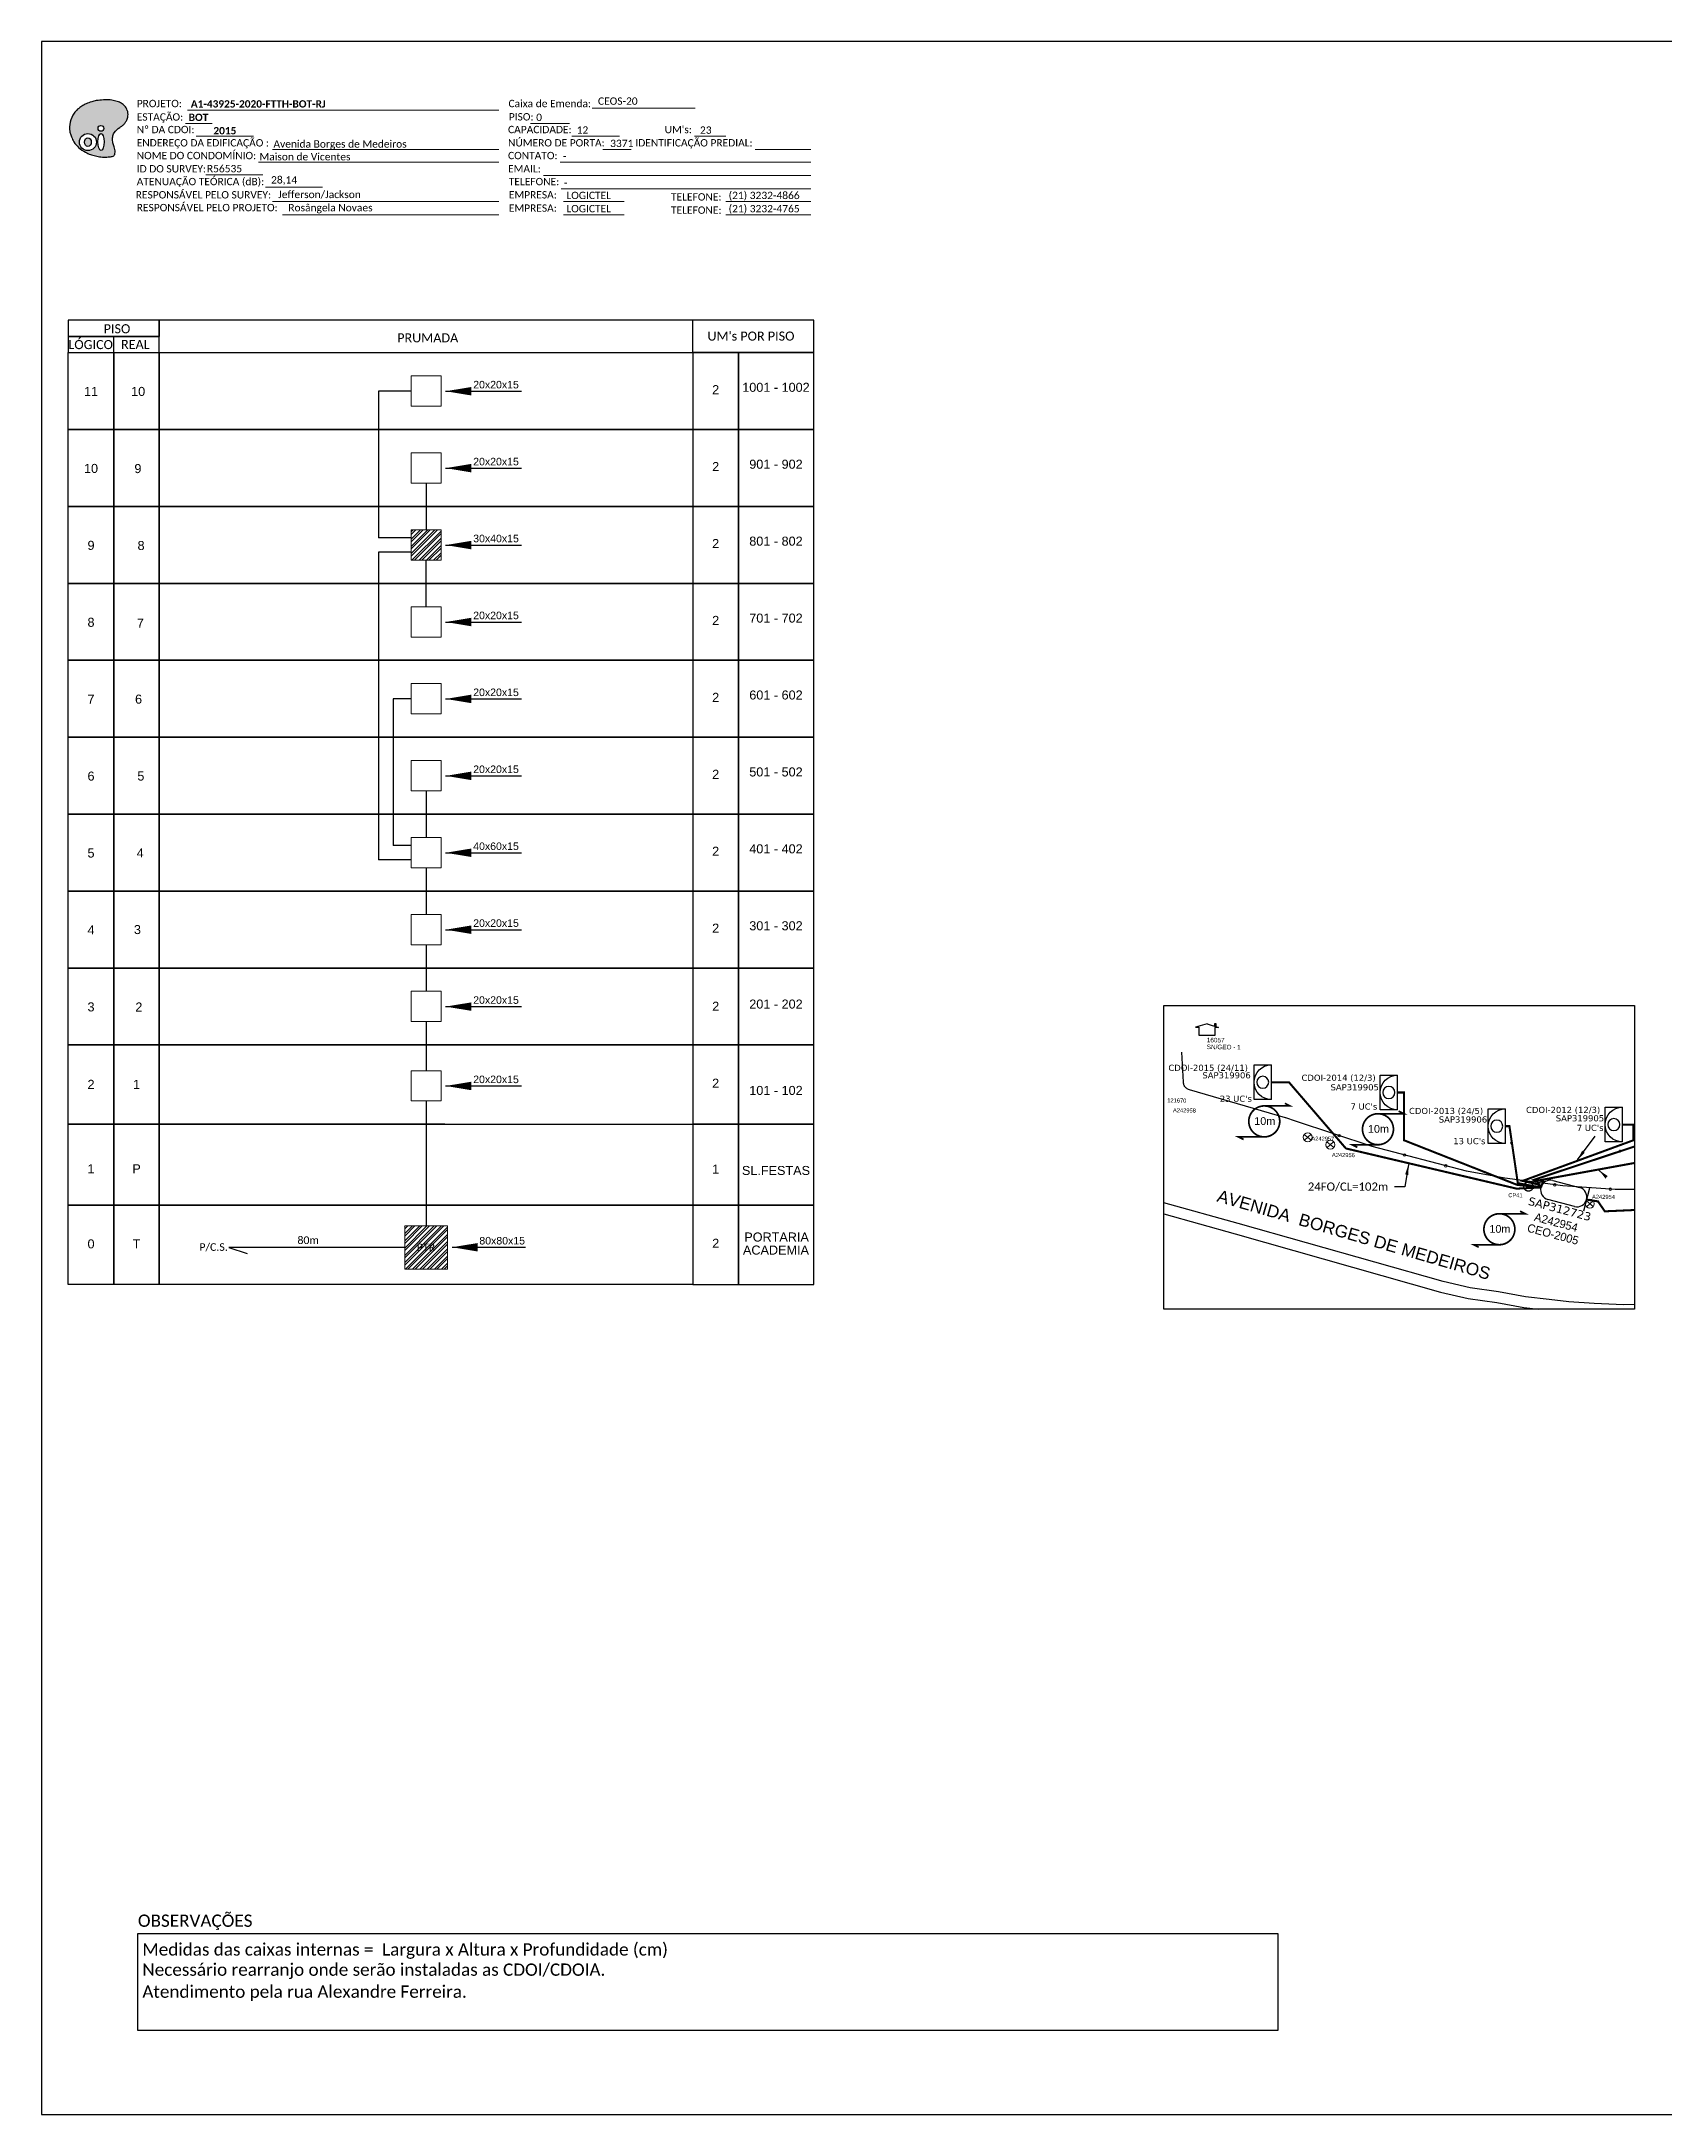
# Model space of a CAD drawing. Header units: inches. Extents: x 5276 to 5985, y -10833 to -10327.
# Drawn here: x 5276 to 5672, y -10833 to -10327 of the extents above; entities that cross this region are included whole.
import ezdxf
from ezdxf.enums import TextEntityAlignment as Align

# ---------------------------------------------------------------- set-up
doc = ezdxf.new("R2010")
doc.units = ezdxf.units.IN
doc.header["$MEASUREMENT"] = 0
doc.linetypes.add('PHANTOM2', pattern=[1.25, 0.625, -0.125, 0.125, -0.125, 0.125, -0.125])
doc.layers.add('10.4-Postes', color=1, linetype='Continuous', lineweight=0)
doc.layers.add('MUB_DIVISA', color=7, linetype='Continuous', lineweight=0)
for name, color, linetype in [('20.5-CABO AÉREO', 1, 'Continuous'), ('CAP a instalar', 1, 'Continuous'), ('CDO_INTERIOR', 1, 'Continuous'), ('CEO', 1, 'Continuous'), ('JFO', 6, 'Continuous'), ('label_cabos', 7, 'Continuous'), ('LEGENDAS_INFRAESTRUTURAS', 7, 'Continuous'), ('MUB_OBRA_ARTE', 253, 'Continuous'), ('MUB_QUADRAS', 253, 'Continuous'), ('MUB_SEGMENTO', 7, 'Continuous'), ('NOS_DE_INFRAESTRUTURA', 7, 'Continuous'), ('surveys', 7, 'Continuous'), ('surveys legendas', 7, 'Continuous'), ('SURVEYS_LEGENDAS', 7, 'Continuous')]:
    doc.layers.add(name, color=color, linetype=linetype)
doc.styles.add('ARIAL', font='arial.ttf')
doc.styles.add('Legend', font='calibri.ttf')
doc.styles.add('siredit', font='verdana.ttf')
doc.styles.get("Standard").update_dxf_attribs({"font": ''})
doc.styles.add('Style-font000', font='font000.shx')
doc.styles.add('WMF-Calibri0', font='calibri.ttf')
doc.styles.add('WMF-Calibri1', font='calibrib.ttf')
doc.styles.get('Standard').set_extended_font_data('Arial')
doc.linetypes.add('FENCELINE1', pattern='A,0.25,-0.1,[133,ltypeshp.shx,S=0.1,R=0,X=-0.1,Y=0],-0.1,1', length=1.45)
doc.dimstyles.new('ISO-25', dxfattribs={"dimscale": 2.5, "dimtxt": 2.5, "dimasz": 2.5, "dimexe": 1.25, "dimexo": 0.625, "dimtad": 1, "dimdec": 0, "dimtxsty": 'Standard', "dimcen": 2.5, "dimclrd": 1, "dimclre": 1, "dimclrt": 256, "dimadec": 0, "dimazin": 0, "dimtfac": 1, "dimtdec": 0, "dimtmove": 0, "dimatfit": 3, "dimfxl": 1, "dimarcsym": 0})
pattern_1 = [(45, (-56.1956, 0.6172), (-0.88388348, 0.88388348), []), (45, (-56.1956, 1.2422), (-0.88388348, 0.88388348), [])]

# ---------------------------------------------------------------- blocks, each defined once
blk = doc.blocks.new('OI')
h = blk.add_hatch(color=40)
edge = h.paths.add_edge_path()
edge.add_spline(control_points=[(4.35, -0.67), (3.92, -0.99), (3.26, -1.5), (2.81, -2.59), (2.9, -3.5), (3.06, -4.27), (3.31, -4.85), (3.37, -5.39), (3.4, -5.88), (3.2, -6.4), (2.54, -6.61), (1.65, -6.63), (0.55, -6.67), (-0.56, -6.42), (-1.61, -6.14), (-2.77, -5.61), (-3.92, -4.77), (-4.89, -3.7), (-5.34, -2.65), (-5.6, -1.94), (-5.85, -0.96), (-5.71, 0.47), (-5.1, 2.02), (-4.14, 3.02), (-3.3, 3.61), (-2.37, 4.16), (-1.36, 4.44), (-0.56, 4.7), (0.79, 4.85), (2.24, 4.97), (3.79, 4.57), (4.67, 4.21), (5.44, 3.65), (5.76, 2.99), (6.03, 2.21), (6.01, 1.46), (5.72, 0.64), (5.31, 0.08), (4.88, -0.38), (4.51, -0.55), (4.35, -0.67)], knot_values=[0, 0, 0, 0, 1.60434, 2.417191, 3.427595, 4.282808, 4.776746, 5.304182, 5.888771, 6.258406, 6.858137, 7.79129, 8.986195, 10.124242, 11.187857, 12.242908, 13.953784, 15.414161, 16.515391, 17.349188, 17.675853, 19.552021, 21.515531, 22.568638, 23.63245, 24.621084, 25.782718, 26.745347, 27.142653, 29.870543, 31.004649, 31.921532, 32.709589, 33.801391, 34.042471, 35.192333, 35.971461, 36.628871, 37.254359, 37.836911, 37.836911, 37.836911, 37.836911], degree=3, periodic=1)
h.paths.add_polyline_path([(1.13, -0.87, -1), (-0.04, -0.87, -1)], flags=16)
edge = h.paths.add_edge_path(flags=16)
edge.add_ellipse((0.56, -3.59), major_axis=(-0.02, 1.71), ratio=0.361305, start_angle=0, end_angle=360)
h.paths.add_polyline_path([(-0.36, -3.62, -1), (-3.8, -3.62, -1)], flags=16)
edge = h.paths.add_edge_path(flags=0)
edge.add_ellipse((-2.08, -3.62), major_axis=(0, 0.885), ratio=0.758294, start_angle=0, end_angle=360)
at = {"color": 40}
for centre, radius in [((-2.08, -3.62), 1.72), ((0.54, -0.87), 0.587)]:
    blk.add_circle(centre, radius, dxfattribs=at)
blk.add_ellipse((-2.08, -3.62), major_axis=(0, 0.885), ratio=0.758294, start_param=-3.141592653589792, end_param=3.141592653589792, dxfattribs=at)
blk.add_ellipse((0.56, -3.59), major_axis=(-0.02, 1.71), ratio=0.361305, dxfattribs=at)
at = {"color": 40, "start_tangent": (-0.800898, -0.598801), "end_tangent": (-0.800898, -0.598801)}
blk.add_spline([(4.35, -0.67), (3.2, -1.78), (2.9, -2.54), (2.92, -3.55), (3.12, -4.38), (3.28, -4.85), (3.37, -5.37), (3.35, -5.95), (3.2, -6.29), (2.66, -6.55), (1.73, -6.63), (0.54, -6.62), (-0.58, -6.41), (-1.6, -6.11), (-2.56, -5.67), (-3.95, -4.67), (-4.89, -3.56), (-5.37, -2.56), (-5.64, -1.78), (-5.72, -1.46), (-5.63, 0.42), (-4.84, 2.22), (-4.13, 2.99), (-3.27, 3.62), (-2.4, 4.09), (-1.3, 4.47), (-0.37, 4.72), (0.02, 4.77), (2.75, 4.8), (3.85, 4.53), (4.69, 4.16), (5.31, 3.68), (5.85, 2.73), (5.93, 2.5), (5.94, 1.35), (5.67, 0.62), (5.29, 0.08), (4.84, -0.36), (4.35, -0.67)], degree=3, dxfattribs=at)
blk = doc.blocks.new('CARIMBO')
at = {"color": 7, "lineweight": 0}
for points in [[(35.15, -20.06), (41.7, -20.06)], [(35.66, -16.79), (111.64, -16.79)], [(119.43, -20.02), (128.92, -20.02)], [(134.48, -16.3), (159.61, -16.3)], [(37.81, -23.14), (51.75, -23.14)], [(129.48, -23.14), (141.1, -23.14)], [(159.42, -23.14), (167.09, -23.14)], [(52.97, -29.48), (111.64, -29.48)], [(56.38, -26.37), (111.64, -26.37)], [(126.6, -29.48), (187.83, -29.48)], [(137.07, -26.37), (144.01, -26.37)], [(174.24, -26.37), (187.8, -26.37)], [(40.13, -32.55), (54.07, -32.55)], [(122.56, -32.72), (187.83, -32.72)], [(54.67, -35.52), (68.61, -35.52)], [(56.38, -39.07), (111.64, -39.07)], [(126.84, -35.96), (187.83, -35.96)], [(127.45, -39.07), (142.25, -39.07)], [(167.06, -39.07), (187.83, -39.07)], [(58.87, -42.31), (111.64, -42.31)], [(127.45, -42.31), (142.25, -42.31)], [(167.06, -42.31), (187.83, -42.31)]]:
    blk.add_lwpolyline(points, dxfattribs=at)
at = {"color": 7, "xscale": 1.213923925163967, "yscale": 1.213923925163967, "zscale": 1.213923925163967, "rotation": 0.1532896023949059}
blk.add_blockref('OI', (13.86, -20.16), dxfattribs=at)
at = {"color": 7, "lineweight": 0, "style": 'WMF-Calibri0'}
for s, height, p in [('PROJETO:', 1.793, (23.26, -16.04)), ('Caixa de Emenda:', 1.7927, (114.02, -16.04)), ('ESTAÇÃO:', 1.793, (23.26, -19.32)), ('PISO:', 1.793, (114.09, -19.28)), ('ENDEREÇO DA EDIFICAÇÃO :', 1.7927, (23.26, -25.63)), ('Nº DA CDOI:', 1.7927, (23.26, -22.39)), ('CAPACIDADE:', 1.7927, (113.91, -22.39)), ('NÚMERO DE PORTA:', 1.7927, (113.91, -25.63)), ('IDENTIFICAÇÃO PREDIAL:', 1.7927, (144.99, -25.63)), ("UM's:", 1.793, (152.15, -22.39)), ('NOME DO CONDOMÍNIO:', 1.7927, (23.26, -28.74)), ('ID DO SURVEY:', 1.7927, (23.26, -31.97)), ('CONTATO:', 1.793, (113.91, -28.74)), ('EMAIL:', 1.793, (113.91, -31.97)), ('ATENUAÇÃO TEÓRICA (dB):', 1.7927, (23.26, -35.09)), ('TELEFONE:', 1.793, (114.09, -35.09)), ('RESPONSÁVEL PELO SURVEY:', 1.7927, (23.02, -38.32)), ('RESPONSÁVEL PELO PROJETO:', 1.7927, (23.26, -41.44)), ('EMPRESA:', 1.793, (114.09, -38.32)), ('EMPRESA:', 1.793, (114.09, -41.56)), ('TELEFONE:', 1.793, (153.7, -38.83)), ('TELEFONE:', 1.793, (153.7, -42.06))]:
    blk.add_text(s, height=height, dxfattribs=at).set_placement(p)
at = {"color": 7, "lineweight": 0, "flags": 8}
for tag, p, style in [('PROJ', (36.46, -16.13), 'WMF-Calibri1'), ('CEOS-XX', (135.87, -15.46), 'WMF-Calibri0'), ('EST', (35.94, -19.41), 'WMF-Calibri1'), ('PISO_PTR', (120.78, -19.42), 'WMF-Calibri0'), ('LOGRADOURO', (56.65, -25.91), 'WMF-Calibri0'), ('CAPAC.', (130.66, -22.52), 'WMF-Calibri0'), ('N°', (138.85, -25.77), 'WMF-Calibri0'), ("UC'S", (160.78, -22.54), 'WMF-Calibri0'), ('N°PREDIO', (174.94, -25.77), 'WMF-Calibri0'), ('_ID_', (40.39, -31.94), 'WMF-Calibri0'), ('NOME_DO_COND.', (53.23, -29.02), 'WMF-Calibri0'), ('EMAIL', (123.26, -32.12), 'WMF-Calibri0'), ('NOME_DO_CONTATO', (127.3, -28.89), 'WMF-Calibri0'), ('O_POTEN', (56.06, -34.68), 'WMF-Calibri0'), ('TELEFONE', (127.55, -35.36), 'WMF-Calibri0'), ('RES_SURVEY', (57.78, -38.23), 'WMF-Calibri0'), ('RES_PROJ', (60.27, -41.47), 'WMF-Calibri0'), ('EMP_RESP_SURVEY', (128.16, -38.47), 'WMF-Calibri0'), ('EMP_RESP_PROJ', (128.16, -41.71), 'WMF-Calibri0'), ('CONT_RESP_SURVEY', (167.76, -38.47), 'WMF-Calibri0'), ('CONT_RESP_PROJ', (167.76, -41.71), 'WMF-Calibri0')]:
    blk.add_attdef(tag, p, '', height=1.79, dxfattribs=dict(at, style=style))
at = {"color": 7, "lineweight": 0, "style": 'WMF-Calibri1', "flags": 8}
blk.add_attdef("N° CDO'S", text='', height=1.79, dxfattribs=at).set_placement((44.78, -22.68), align=Align.CENTER)
blk = doc.blocks.new('DV')
at = {"linetype": 'Continuous'}
blk.add_circle((0, 0), 0.00000275, dxfattribs=at)
blk = doc.blocks.new('PTPT')
at = {"layer": '10.4-Postes', "color": 1, "linetype": 'PHANTOM2'}
for points in [[(-0.0000079, 0.0000104), (0.0000075, -0.000002)], [(0.000007, 0.0000109), (-0.0000074, -0.0000025)]]:
    blk.add_lwpolyline(points, dxfattribs=at)
at = {"layer": '10.4-Postes', "color": 1}
blk.add_circle((-0.0000002, 0.0000042), 0.00000987, dxfattribs=at)
blk = doc.blocks.new('MHMZ')
at = {"linetype": 'PHANTOM2'}
blk.add_circle((0, 0), 0.0000101, dxfattribs=at)
blk = doc.blocks.new('FNDM')
at = {"color": 0}
for p, q in [((0, 0.0000017), (-0.0000017, 0)), ((0.0000012, 0.0000012), (-0.0000012, 0.0000012)), ((-0.0000012, 0.0000012), (-0.0000012, -0.0000012)), ((0.0000017, 0), (0, 0.0000017)), ((0.0000012, -0.0000012), (0.0000012, 0.0000012)), ((-0.0000017, 0), (0, -0.0000017)), ((-0.0000012, -0.0000012), (0.0000012, -0.0000012)), ((0, -0.0000017), (0.0000017, 0))]:
    blk.add_line(p, q, dxfattribs=at)
blk = doc.blocks.new('CDO_INTERIOR')
at = {"layer": 'CDO_INTERIOR'}
for p, q in [((0.167, 0.167), (0, 0.167)), ((0.167, -0.167), (0.167, 0.167)), ((0, -0.167), (0.167, -0.167))]:
    blk.add_line(p, q, dxfattribs=at)
blk.add_lwpolyline([(0, -0.167), (0, 0.167)], dxfattribs=at)
blk.add_circle((0.084, 0), 0.0577, dxfattribs=at)
blk.add_arc((0, 0), 0.167, 269.9724, 89.9724, dxfattribs=at)
at = {"layer": 'CDO_INTERIOR', "flags": 1}
for tag, height, style, p in [('FIBRAS_FUSIONADAS', 0.0591, 'Style-font000', (0, 0.373)), ('ID', 0.0591, 'siredit', (0, 0.551)), ('FIBRAS_RESERVA', 0.0591, 'Style-font000', (0, 0.275)), ('COORX', 0.0394, 'siredit', (0, 0)), ('COORY', 0.0394, 'siredit', (0, 0)), ('NºRAISER', 0.0394, 'siredit', (0.285, -0.016)), ('NºPP', 0.0394, 'siredit', (0.285, -0.095))]:
    blk.add_attdef(tag, text='', height=height, rotation=359.9724, dxfattribs=dict(at, style=style)).set_placement(p, align=Align.MIDDLE_LEFT)
at = {"layer": 'CDO_INTERIOR', "style": 'siredit'}
for tag, height, p in [('Nº_UCs', 0.0591, (0, 0.472)), ('TIPO_CDO', 0.0591, (0.285, 0.062)), ('CDO', 0.0591, (0.286, 0.141)), ('SPLITER_32_1', 0.0512, (1.081, 0.141)), ('SPLITER_32_2', 0.0512, (1.081, 0.062)), ('SPLITER_32_3', 0.0512, (1.081, -0.017)), ('SPLITER_32_4', 0.0394, (0.285, -0.174)), ('SPLITER_4/8_1', 0.0512, (1.081, -0.096)), ('SPLITER_4/8_2', 0.0512, (1.081, -0.174)), ('SPLITER_4/8_3', 0.0512, (1.081, -0.253)), ('SPLITER_4/8_4', 0.0512, (1.081, -0.332))]:
    blk.add_attdef(tag, text='', height=height, rotation=359.9724, dxfattribs=at).set_placement(p, align=Align.MIDDLE_LEFT)
blk = doc.blocks.new('ceo')
at = {"layer": 'CEO'}
for p, q in [((0.094, 0.094), (0.359, 0.094)), ((0.359, -0.094), (0.094, -0.094))]:
    blk.add_line(p, q, dxfattribs=at)
blk.add_lwpolyline([(0, -0.114), (0, 0.114)], dxfattribs=at)
for centre, start, end in [((0.094, 0), 90, 270), ((0.359, 0), 270, 90)]:
    blk.add_arc(centre, 0.0942, start, end, dxfattribs=at)
for tag, height, style, p in [('NOME?', 0.0798, 'Style-font000', (0.226, 0.404)), ('LOCAL?', 0.0798, 'Style-font000', (0.226, 0.286)), ('TIPO?', 0.0787, 'siredit', (0.226, 0.153))]:
    blk.add_attdef(tag, text='', height=height, dxfattribs=dict(at, style=style)).set_placement(p, align=Align.MIDDLE_CENTER)
at = {"layer": 'CEO', "style": 'siredit', "flags": 1}
for tag, height, p in [('ID', 0.0472, (0.226, 0.483)), ('COORX', 0.0394, (0.226, -0.094)), ('COORY', 0.0394, (0.226, -0.094))]:
    blk.add_attdef(tag, text='', height=height, dxfattribs=at).set_placement(p, align=Align.MIDDLE_CENTER)
at = {"layer": 'CEO', "style": 'Style-font000'}
blk.add_attdef('FIBRAS_RESERVA', text='', height=0.0798, dxfattribs=at).set_placement((0.226, -0.156), align=Align.TOP_CENTER)
blk = doc.blocks.new('LVLV')
for p, q in [((0, 0.0000254), (-0.0000251, 0.000018)), ((-0.0000251, 0.000018), (-0.0000173, 0.000018)), ((-0.0000172, 0), (-0.0000172, 0.0000179)), ((0.0000172, 0), (-0.0000172, 0)), ((0, 0.0000254), (0.0000251, 0.000018)), ((0.0000169, 0.0000264), (0.0000195, 0.0000264)), ((0.0000169, 0.0000205), (0.0000169, 0.0000264)), ((0.0000251, 0.000018), (0.0000172, 0.000018)), ((0.0000172, 0.000018), (0.0000172, 0)), ((0.0000195, 0.0000264), (0.0000195, 0.0000198))]:
    blk.add_line(p, q)

msp = doc.modelspace()

# ---------------------------------------------------------------- hatches: boundary and pattern name
at = {"ltscale": 30}
h = msp.add_hatch(dxfattribs=at)
h.set_pattern_fill('STEEL', color=1, scale=10, style=0)
h.set_pattern_definition(pattern_1)
h.paths.add_polyline_path([(5366.47, -10446.59), (5366.47, -10453.99), (5373.76, -10453.99), (5373.76, -10446.59)])
h = msp.add_hatch(dxfattribs=at)
h.set_pattern_fill('STEEL', color=1, scale=10, style=0)
h.set_pattern_definition(pattern_1)
h.paths.add_polyline_path([(5364.9, -10616.5), (5364.9, -10627.06), (5375.33, -10627.06), (5375.33, -10616.5)])
h.paths.add_polyline_path([(5367.38, -10623.12), (5372.82, -10623.12), (5372.82, -10620.34), (5367.38, -10620.34)], flags=24)

# ---------------------------------------------------------------- linework, layer by layer
msp.add_line((5304.97, -10403.35), (5304.97, -10395.45))
at = {"color": 1, "ltscale": 100}
for p, q in [((5358.5, -10412.74), (5358.5, -10448.53)), ((5366.47, -10412.74), (5358.5, -10412.74)), ((5370.11, -10435.21), (5370.11, -10446.59)), ((5366.47, -10448.53), (5358.5, -10448.53)), ((5358.5, -10452.05), (5358.5, -10527.15)), ((5366.47, -10452.05), (5358.5, -10452.05)), ((5370.11, -10465.36), (5370.11, -10453.99)), ((5366.47, -10487.84), (5362.06, -10487.84)), ((5366.47, -10523.63), (5362.06, -10523.63)), ((5366.47, -10527.15), (5358.5, -10527.15)), ((5370.11, -10529.09), (5370.11, -10540.47)), ((5370.11, -10547.86), (5370.11, -10559.24)), ((5370.11, -10566.64), (5370.11, -10578.61)), ((5370.11, -10586), (5370.11, -10616.5))]:
    msp.add_line(p, q, dxfattribs=at)
at = {"color": 1}
for p, q in [((5364.9, -10621.78), (5321.93, -10621.78)), ((5321.93, -10621.78), (5326.42, -10623.21))]:
    msp.add_line(p, q, dxfattribs=at)
for points in [[(5276.21, -10833.4), (5985.21, -10833.4), (5985.21, -10327.4), (5276.21, -10327.4)], [(5282.75, -10403.35), (5293.86, -10403.35), (5293.86, -10422.12), (5282.75, -10422.12)], [(5293.86, -10403.35), (5304.97, -10403.35), (5304.97, -10422.12), (5293.86, -10422.12)], [(5446.37, -10403.35), (5435.26, -10403.35), (5435.26, -10422.12), (5446.37, -10422.12)], [(5464.75, -10403.35), (5446.37, -10403.35), (5446.37, -10422.12), (5464.75, -10422.12)], [(5282.75, -10422.12), (5293.86, -10422.12), (5293.86, -10440.9), (5282.75, -10440.9)], [(5293.86, -10422.12), (5304.97, -10422.12), (5304.97, -10440.9), (5293.86, -10440.9)], [(5446.37, -10422.12), (5435.26, -10422.12), (5435.26, -10440.9), (5446.37, -10440.9)], [(5464.75, -10422.12), (5446.37, -10422.12), (5446.37, -10440.9), (5464.75, -10440.9)], [(5282.75, -10440.9), (5293.86, -10440.9), (5293.86, -10459.67), (5282.75, -10459.67)], [(5293.86, -10440.9), (5304.97, -10440.9), (5304.97, -10459.67), (5293.86, -10459.67)], [(5446.37, -10440.9), (5435.26, -10440.9), (5435.26, -10459.67), (5446.37, -10459.67)], [(5464.75, -10440.9), (5446.37, -10440.9), (5446.37, -10459.67), (5464.75, -10459.67)], [(5282.75, -10459.67), (5293.86, -10459.67), (5293.86, -10478.45), (5282.75, -10478.45)], [(5293.86, -10459.67), (5304.97, -10459.67), (5304.97, -10478.45), (5293.86, -10478.45)], [(5446.37, -10459.67), (5435.26, -10459.67), (5435.26, -10478.45), (5446.37, -10478.45)], [(5464.75, -10459.67), (5446.37, -10459.67), (5446.37, -10478.45), (5464.75, -10478.45)], [(5282.75, -10478.45), (5293.86, -10478.45), (5293.86, -10497.23), (5282.75, -10497.23)], [(5293.86, -10478.45), (5304.97, -10478.45), (5304.97, -10497.23), (5293.86, -10497.23)], [(5446.37, -10478.45), (5435.26, -10478.45), (5435.26, -10497.23), (5446.37, -10497.23)], [(5464.75, -10478.45), (5446.37, -10478.45), (5446.37, -10497.23), (5464.75, -10497.23)], [(5282.75, -10497.23), (5293.86, -10497.23), (5293.86, -10516), (5282.75, -10516)], [(5293.86, -10497.23), (5304.97, -10497.23), (5304.97, -10516), (5293.86, -10516)], [(5446.37, -10497.23), (5435.26, -10497.23), (5435.26, -10516), (5446.37, -10516)], [(5464.75, -10497.23), (5446.37, -10497.23), (5446.37, -10516), (5464.75, -10516)], [(5282.75, -10516), (5293.86, -10516), (5293.86, -10534.78), (5282.75, -10534.78)], [(5293.86, -10516), (5304.97, -10516), (5304.97, -10534.78), (5293.86, -10534.78)], [(5446.37, -10516), (5435.26, -10516), (5435.26, -10534.78), (5446.37, -10534.78)], [(5464.75, -10516), (5446.37, -10516), (5446.37, -10534.78), (5464.75, -10534.78)], [(5282.75, -10534.78), (5293.86, -10534.78), (5293.86, -10553.55), (5282.75, -10553.55)], [(5293.86, -10534.78), (5304.97, -10534.78), (5304.97, -10553.55), (5293.86, -10553.55)], [(5446.37, -10534.78), (5435.26, -10534.78), (5435.26, -10553.55), (5446.37, -10553.55)], [(5464.75, -10534.78), (5446.37, -10534.78), (5446.37, -10553.55), (5464.75, -10553.55)], [(5282.75, -10553.55), (5293.86, -10553.55), (5293.86, -10572.33), (5282.75, -10572.33)], [(5293.86, -10553.55), (5304.97, -10553.55), (5304.97, -10572.33), (5293.86, -10572.33)], [(5446.37, -10553.55), (5435.26, -10553.55), (5435.26, -10572.33), (5446.37, -10572.33)], [(5464.75, -10553.55), (5446.37, -10553.55), (5446.37, -10572.33), (5464.75, -10572.33)], [(5282.75, -10572.33), (5293.86, -10572.33), (5293.86, -10591.69), (5282.75, -10591.69)], [(5293.86, -10572.33), (5304.97, -10572.33), (5304.97, -10591.69), (5293.86, -10591.69)], [(5446.37, -10572.33), (5435.26, -10572.33), (5435.26, -10591.69), (5446.37, -10591.69)], [(5464.75, -10572.33), (5446.37, -10572.33), (5446.37, -10591.69), (5464.75, -10591.69)], [(5282.75, -10591.69), (5293.86, -10591.69), (5293.86, -10611.4), (5282.75, -10611.4)], [(5293.86, -10591.69), (5304.97, -10591.69), (5304.97, -10611.4), (5293.86, -10611.4)], [(5304.97, -10591.69), (5435.26, -10591.69), (5435.26, -10611.4), (5304.97, -10611.4)], [(5446.37, -10591.69), (5435.26, -10591.69), (5435.26, -10611.4), (5446.37, -10611.4)], [(5464.75, -10591.69), (5446.37, -10591.69), (5446.37, -10611.4), (5464.75, -10611.4)], [(5282.75, -10611.4), (5293.86, -10611.4), (5293.86, -10630.77), (5282.75, -10630.77)], [(5293.86, -10611.4), (5304.97, -10611.4), (5304.97, -10630.77), (5293.86, -10630.77)], [(5446.37, -10611.4), (5435.26, -10611.4), (5435.26, -10630.77), (5446.37, -10630.77)], [(5464.75, -10611.4), (5446.37, -10611.4), (5446.37, -10630.77), (5464.75, -10630.77)]]:
    msp.add_lwpolyline(points, close=True)
at = {"color": 0}
for points in [[(5282.75, -10399.4), (5304.97, -10399.4), (5304.97, -10395.45), (5282.75, -10395.45)], [(5282.75, -10403.35), (5304.97, -10403.35), (5304.97, -10399.4), (5282.75, -10399.4)], [(5299.77, -10789.2), (5578.02, -10789.2), (5578.02, -10812.9), (5299.77, -10812.9)]]:
    msp.add_lwpolyline(points, close=True, dxfattribs=at)
for points in [[(5304.97, -10403.35), (5464.75, -10403.35), (5464.75, -10395.45), (5304.97, -10395.45), (5304.97, -10395.45), (5304.97, -10399.4)], [(5435.26, -10403.35), (5435.26, -10395.45)], [(5293.86, -10403.35), (5293.86, -10399.4)], [(5435.26, -10422.12), (5304.97, -10422.12), (5304.97, -10403.35), (5435.26, -10403.35)], [(5435.26, -10440.9), (5304.97, -10440.9), (5304.97, -10422.12), (5435.26, -10422.12)], [(5435.26, -10459.67), (5304.97, -10459.67), (5304.97, -10440.9), (5435.26, -10440.9)], [(5435.26, -10478.45), (5304.97, -10478.45), (5304.97, -10459.67), (5435.26, -10459.67)], [(5435.26, -10497.23), (5304.97, -10497.23), (5304.97, -10478.45), (5435.26, -10478.45)], [(5435.26, -10516), (5304.97, -10516), (5304.97, -10497.23), (5435.26, -10497.23)], [(5435.26, -10534.78), (5304.97, -10534.78), (5304.97, -10516), (5435.26, -10516)], [(5435.26, -10553.55), (5304.97, -10553.55), (5304.97, -10534.78), (5435.26, -10534.78)], [(5435.26, -10572.33), (5304.97, -10572.33), (5304.97, -10553.55), (5435.26, -10553.55)], [(5374.72, -10591.69), (5304.97, -10591.69), (5304.97, -10572.33), (5435.26, -10572.33)], [(5435.26, -10630.77), (5304.97, -10630.77), (5304.97, -10611.4), (5435.26, -10611.4)]]:
    msp.add_lwpolyline(points)
at = {"color": 0, "lineweight": 0}
for points in [[(5366.47, -10409.04), (5373.76, -10409.04), (5373.76, -10416.43), (5366.47, -10416.43)], [(5366.47, -10427.81), (5373.76, -10427.81), (5373.76, -10435.21), (5366.47, -10435.21)], [(5366.47, -10465.36), (5373.76, -10465.36), (5373.76, -10472.76), (5366.47, -10472.76)], [(5366.47, -10484.14), (5373.76, -10484.14), (5373.76, -10491.54), (5366.47, -10491.54)], [(5366.47, -10502.92), (5373.76, -10502.92), (5373.76, -10510.31), (5366.47, -10510.31)], [(5366.47, -10521.69), (5373.76, -10521.69), (5373.76, -10529.09), (5366.47, -10529.09)], [(5366.47, -10540.47), (5373.76, -10540.47), (5373.76, -10547.86), (5366.47, -10547.86)], [(5366.47, -10559.24), (5373.76, -10559.24), (5373.76, -10566.64), (5366.47, -10566.64)], [(5366.47, -10578.61), (5373.76, -10578.61), (5373.76, -10586), (5366.47, -10586)]]:
    msp.add_lwpolyline(points, close=True, dxfattribs=at)
at = {"color": 1, "lineweight": 0}
for points in [[(5366.47, -10446.59), (5373.76, -10446.59), (5373.76, -10453.99), (5366.47, -10453.99)], [(5364.9, -10616.5), (5375.33, -10616.5), (5375.33, -10627.06), (5364.9, -10627.06)]]:
    msp.add_lwpolyline(points, close=True, dxfattribs=at)
at = {"layer": '20.5-CABO AÉREO', "ltscale": 30}
for p, q in [((5362.06, -10487.84), (5362.06, -10523.63)), ((5370.11, -10510.31), (5370.11, -10521.69))]:
    msp.add_line(p, q, dxfattribs=at)
at = {"layer": 'CAP a instalar', "color": 1, "linetype": 'FENCELINE1', "ltscale": 0.05, "const_width": 0.5}
for points in [[(5576.49, -10581.44), (5576.49, -10581.44), (5576.49, -10581.44), (5580.77, -10581.44), (5594.67, -10597.59), (5636.34, -10607.4), (5642.29, -10607.12)], [(5607.28, -10583.93), (5607.28, -10583.93), (5607.28, -10583.93), (5607.28, -10583.93), (5608.87, -10583.93), (5608.87, -10595.6), (5636.45, -10606.47), (5642.29, -10607.12)], [(5633.64, -10592.15), (5633.64, -10592.15), (5633.64, -10592.15), (5634.6, -10592.15), (5636.64, -10606.06), (5642.29, -10607.12)], [(5662.21, -10591.77), (5662.21, -10591.77), (5662.21, -10591.77), (5664.89, -10591.77), (5664.89, -10595.58), (5637.82, -10605.51), (5641.59, -10606.37), (5642.29, -10607.12)], [(5665.12, -10597.12), (5640.45, -10605.29), (5641.67, -10605.95), (5642.29, -10607.12)], [(5665.12, -10601.14), (5641.75, -10605.39), (5642.85, -10605.65), (5642.29, -10607.12)], [(5665.12, -10612.62), (5657.88, -10612.94), (5656.21, -10610.51), (5653.41, -10610.07)]]:
    msp.add_lwpolyline(points, dxfattribs=at)
at = {"layer": 'JFO', "color": 1, "const_width": 0.42}
for points in [[(5574.74, -10587.21, 1.000012), (5574.74, -10594.77, 0.999978)], [(5602.5, -10589.12, 1.000012), (5602.5, -10596.68, 0.999978)], [(5632.14, -10613.53, 1.000012), (5632.14, -10621.09, 0.999978)]]:
    msp.add_lwpolyline(points, format="xyb", close=True, dxfattribs=at)
for points in [[(5574.74, -10587.21), (5581.04, -10587.21), (5579.78, -10586.58)], [(5602.5, -10589.12), (5608.8, -10589.12), (5607.54, -10588.49)], [(5574.74, -10594.77), (5568.44, -10594.77), (5569.7, -10595.4)], [(5602.5, -10596.68), (5596.2, -10596.68), (5597.46, -10597.31)], [(5632.14, -10613.53), (5638.44, -10613.53), (5637.18, -10612.9)], [(5632.14, -10621.09), (5625.84, -10621.09), (5627.1, -10621.72)]]:
    msp.add_lwpolyline(points, dxfattribs=at)
at = {"layer": 'MUB_OBRA_ARTE', "linetype": 'Continuous'}
for points in [[(5665.12, -10635.72), (5662.47, -10635.76), (5655.3, -10635.44), (5649.1, -10635), (5644.29, -10634.46), (5644.29, -10634.46), (5638.53, -10633.8), (5631.91, -10632.59), (5625.02, -10631.61), (5618.45, -10630.1), (5568.38, -10615.9), (5550.24, -10610.85)], [(5550.24, -10613.57), (5567.67, -10618.42), (5617.8, -10632.64), (5624.54, -10634.19), (5631.49, -10635.18), (5638.15, -10636.4), (5641.69, -10636.8)]]:
    msp.add_lwpolyline(points, dxfattribs=at)
at = {"layer": 'MUB_QUADRAS', "linetype": 'Continuous'}
msp.add_lwpolyline([(5665.12, -10607.64), (5660.43, -10607.61), (5647.64, -10606.72), (5633.51, -10604.85), (5624.12, -10603.16), (5601.1, -10597.15), (5582.39, -10590.93), (5582.37, -10590.93), (5580.02, -10590.11), (5579.92, -10590.08), (5556.45, -10583.28), (5556.28, -10583.22), (5556.09, -10583.13), (5555.91, -10583.03), (5555.74, -10582.91), (5555.59, -10582.76), (5555.45, -10582.61), (5555.33, -10582.44), (5555.22, -10582.26), (5555.14, -10582.06), (5555.08, -10581.87), (5555.03, -10581.66), (5555.01, -10581.45), (5554.63, -10574.07)], dxfattribs=at)
at = {"layer": 'surveys legendas', "color": 0}
msp.add_lwpolyline([(5550.24, -10562.69), (5665.12, -10562.69), (5665.12, -10636.8), (5550.24, -10636.8)], close=True, dxfattribs=at)

# ---------------------------------------------------------------- block references
ref = msp.add_blockref('CARIMBO', (5276.21, -10327.4))
ref.add_attrib('PROJ', 'A1-43925-2020-FTTH-BOT-RJ', (5312.67, -10343.53), dxfattribs={"color": 7, "lineweight": 0, "height": 1.7927, "style": 'WMF-Calibri1'})
ref.add_attrib('EST', 'BOT', (5312.15, -10346.81), dxfattribs={"color": 7, "lineweight": 0, "height": 1.793, "style": 'WMF-Calibri1'})
ref.add_attrib("N° CDO'S", '2015', dxfattribs={"color": 7, "lineweight": 0, "height": 1.793, "style": 'WMF-Calibri1'}).set_placement((5320.99, -10350.07), align=Align.CENTER)
ref.add_attrib('LOGRADOURO', 'Avenida Borges de Medeiros', (5332.85, -10353.31), dxfattribs={"color": 7, "lineweight": 0, "height": 1.7927, "style": 'WMF-Calibri0'})
ref.add_attrib('NOME_DO_COND.', 'Maison de Vicentes', (5329.44, -10356.42), dxfattribs={"color": 7, "lineweight": 0, "height": 1.7927, "style": 'WMF-Calibri0'})
ref.add_attrib('_ID_', 'R56535', (5316.6, -10359.33), dxfattribs={"color": 7, "lineweight": 0, "height": 1.793, "style": 'WMF-Calibri0'})
ref.add_attrib('O_POTEN', '28,14', (5332.27, -10362.07), dxfattribs={"color": 7, "lineweight": 0, "height": 1.793, "style": 'WMF-Calibri0'})
ref.add_attrib('RES_SURVEY', 'Jefferson/Jackson', (5333.99, -10365.63), dxfattribs={"color": 7, "lineweight": 0, "height": 1.7927, "style": 'WMF-Calibri0'})
ref.add_attrib('RES_PROJ', 'Rosângela Novaes', (5336.48, -10368.86), dxfattribs={"color": 7, "lineweight": 0, "height": 1.7927, "style": 'WMF-Calibri0'})
ref.add_attrib('CEOS-XX', 'CEOS-20', (5412.08, -10342.85), dxfattribs={"color": 7, "lineweight": 0, "height": 1.793, "style": 'WMF-Calibri0'})
ref.add_attrib('CAPAC.', '12', (5406.87, -10349.91), dxfattribs={"color": 7, "lineweight": 0, "height": 1.793, "style": 'WMF-Calibri0'})
ref.add_attrib("UC'S", '23', (5436.98, -10349.93), dxfattribs={"color": 7, "lineweight": 0, "height": 1.793, "style": 'WMF-Calibri0'})
ref.add_attrib('PISO_PTR', '0', (5396.99, -10346.82), dxfattribs={"color": 7, "lineweight": 0, "height": 1.79, "style": 'WMF-Calibri0'})
ref.add_attrib('N°', '3371', (5415.05, -10353.17), dxfattribs={"color": 7, "lineweight": 0, "height": 1.793, "style": 'WMF-Calibri0'})
ref.add_attrib('NOME_DO_CONTATO', '-', (5403.51, -10356.28), dxfattribs={"color": 7, "lineweight": 0, "height": 1.79, "style": 'WMF-Calibri0'})
ref.add_attrib('TELEFONE', '-', (5403.76, -10362.76), dxfattribs={"color": 7, "lineweight": 0, "height": 1.79, "style": 'WMF-Calibri0'})
ref.add_attrib('EMP_RESP_SURVEY', 'LOGICTEL', (5404.37, -10365.87), dxfattribs={"color": 7, "lineweight": 0, "height": 1.793, "style": 'WMF-Calibri0'})
ref.add_attrib('EMP_RESP_PROJ', 'LOGICTEL', (5404.37, -10369.1), dxfattribs={"color": 7, "lineweight": 0, "height": 1.793, "style": 'WMF-Calibri0'})
ref.add_attrib('CONT_RESP_SURVEY', '(21) 3232-4866', (5443.97, -10365.87), dxfattribs={"color": 7, "lineweight": 0, "height": 1.7927, "style": 'WMF-Calibri0'})
ref.add_attrib('CONT_RESP_PROJ', '(21) 3232-4765', (5443.97, -10369.1), dxfattribs={"color": 7, "lineweight": 0, "height": 1.7927, "style": 'WMF-Calibri0'})
at = {"layer": 'CDO_INTERIOR'}
ref = msp.add_blockref('CDO_INTERIOR', (5576.49, -10581.44), dxfattribs=dict(at, xscale=-25.4, yscale=25.4, zscale=25.4))
ref.add_attrib('Nº_UCs', "23 UC's", dxfattribs={"height": 1.5, "rotation": 0.0276, "style": 'siredit'}).set_placement((5563.88, -10585.45), align=Align.MIDDLE_LEFT)
ref.add_attrib('CDO', 'CDOI-2015 (24/11)', dxfattribs={"height": 1.5, "rotation": 0.0276, "style": 'siredit'}).set_placement((5551.34, -10577.91), align=Align.MIDDLE_LEFT)
ref.add_attrib('TIPO_CDO', 'SAP319906', dxfattribs={"height": 1.5, "rotation": 0.0276, "style": 'siredit'}).set_placement((5559.63, -10579.74), align=Align.MIDDLE_LEFT)
ref = msp.add_blockref('CDO_INTERIOR', (5607.28, -10583.93), dxfattribs=dict(at, xscale=-25.4, yscale=25.4, zscale=25.4))
ref.add_attrib('Nº_UCs', "7 UC's", dxfattribs={"height": 1.5, "rotation": 0.0276, "style": 'siredit'}).set_placement((5595.79, -10587.36), align=Align.MIDDLE_LEFT)
ref.add_attrib('CDO', 'CDOI-2014 (12/3)', dxfattribs={"height": 1.5, "rotation": 0.0276, "style": 'siredit'}).set_placement((5583.84, -10580.34), align=Align.MIDDLE_LEFT)
ref.add_attrib('TIPO_CDO', 'SAP319905', dxfattribs={"height": 1.5, "rotation": 0.0276, "style": 'siredit'}).set_placement((5590.92, -10582.67), align=Align.MIDDLE_LEFT)
ref = msp.add_blockref('CDO_INTERIOR', (5633.64, -10592.15), dxfattribs=dict(at, xscale=-25.4, yscale=25.4, zscale=25.4))
ref.add_attrib('Nº_UCs', "13 UC's", dxfattribs={"height": 1.5, "rotation": 0.0276, "style": 'siredit'}).set_placement((5620.88, -10595.8), align=Align.MIDDLE_LEFT)
ref.add_attrib('CDO', 'CDOI-2013 (24/5)', dxfattribs={"height": 1.5, "rotation": 0.0276, "style": 'siredit'}).set_placement((5610.08, -10588.44), align=Align.MIDDLE_LEFT)
ref.add_attrib('TIPO_CDO', 'SAP319906', dxfattribs={"height": 1.5, "rotation": 0.0276, "style": 'siredit'}).set_placement((5617.35, -10590.52), align=Align.MIDDLE_LEFT)
ref = msp.add_blockref('CDO_INTERIOR', (5662.21, -10591.77), dxfattribs=dict(at, xscale=-25.4, yscale=25.4, zscale=25.4))
ref.add_attrib('Nº_UCs', "7 UC's", dxfattribs={"height": 1.5, "rotation": 0.0276, "style": 'siredit'}).set_placement((5651.04, -10592.57), align=Align.MIDDLE_LEFT)
ref.add_attrib('CDO', 'CDOI-2012 (12/3)', dxfattribs={"height": 1.5, "rotation": 0.0276, "style": 'siredit'}).set_placement((5638.65, -10588.19), align=Align.MIDDLE_LEFT)
ref.add_attrib('TIPO_CDO', 'SAP319905', dxfattribs={"height": 1.5, "rotation": 0.0276, "style": 'siredit'}).set_placement((5645.91, -10590.22), align=Align.MIDDLE_LEFT)
at = {"layer": 'CEO'}
ref = msp.add_blockref('ceo', (5653.41, -10610.07), dxfattribs=dict(at, xscale=25.4, yscale=25.4, zscale=25.4, rotation=165.1622246795831))
ref.add_attrib('NOME?', 'CEO-2005', dxfattribs={"height": 2.028, "rotation": 345.1622, "style": 'Style-font000'}).set_placement((5645.22, -10618.52), align=Align.MIDDLE_CENTER)
ref.add_attrib('LOCAL?', 'A242954', dxfattribs={"height": 2.028, "rotation": 345.1622, "style": 'Style-font000'}).set_placement((5645.99, -10615.62), align=Align.MIDDLE_CENTER)
ref.add_attrib('TIPO?', 'SAP312723', dxfattribs={"height": 2, "rotation": 345.1622, "style": 'siredit'}).set_placement((5646.88, -10612.36), align=Align.MIDDLE_CENTER)
at = {"layer": 'MUB_DIVISA'}
for p, xscale, yscale, zscale, rotation in [((5593.02, -10594.46), 111319.4907932734, 111319.4907932734, 111319.4907932734, 359.3011280346627), ((5593.02, -10594.46), 111319.4907932734, 111319.4907932734, 111319.4907932734, 359.3011280346627), ((5608.97, -10599.2), 111319.4907932736, 111319.4907932736, 111319.4907932736, 359.3010659194883), ((5608.97, -10599.2), 111319.4907932736, 111319.4907932736, 111319.4907932736, 359.3010659194883), ((5619.07, -10601.84), 111319.4907932736, 111319.4907932736, 111319.4907932736, 359.3010266855604), ((5619.07, -10601.84), 111319.4907932736, 111319.4907932736, 111319.4907932736, 359.3010266855604), ((5645.7, -10606.46), 111319.4907932736, 111319.4907932736, 111319.4907932736, 359.30092397585), ((5645.7, -10606.46), 111319.4907932736, 111319.4907932736, 111319.4907932736, 359.30092397585), ((5659.21, -10607.53), 111319.4907932736, 111319.4907932736, 111319.4907932736, 359.3008722591206), ((5659.21, -10607.53), 111319.4907932736, 111319.4907932736, 111319.4907932736, 359.3008722591206)]:
    msp.add_blockref('DV', p, dxfattribs=dict(at, xscale=xscale, yscale=yscale, zscale=zscale, rotation=rotation))
at = {"layer": 'NOS_DE_INFRAESTRUTURA', "color": 1, "xscale": 111319.4907932736, "yscale": 111319.4907932736, "zscale": 111319.4907932736}
for name, p, rotation in [('PTPT', (5585.38, -10595.32), 359.3011568269311), ('PTPT', (5590.87, -10597.15), 359.3011353806706), ('FNDM', (5635.08, -10596.25), 359.3009674852325), ('FNDM', (5661.59, -10598.26), 359.3008660583725), ('PTPT', (5654.24, -10611.55), 359.3008899256137)]:
    msp.add_blockref(name, p, dxfattribs=dict(at, rotation=rotation))
at = {"layer": 'NOS_DE_INFRAESTRUTURA', "color": 40, "xscale": 111319.4907932736, "yscale": 111319.4907932736, "zscale": 111319.4907932736, "rotation": 359.3009484531999}
msp.add_blockref('MHMZ', (5639.23, -10606.9), dxfattribs=at)
at = {"layer": 'surveys', "color": 0, "xscale": 111319.4907932736, "yscale": 111319.4907932736, "zscale": 111319.4907932736, "rotation": 359.301258340645}
msp.add_blockref('LVLV', (5560.73, -10570.02), dxfattribs=at)

# ---------------------------------------------------------------- texts
at = {"color": 0, "style": 'WMF-Calibri0'}
for s, p in [('     PISO', (5287.51, -10398.62)), ("UM's POR PISO", (5438.8, -10400.41)), ('  LÓGICO', (5281.23, -10402.49)), ('    REAL', (5292.52, -10402.44)), ('PRUMADA', (5363.07, -10400.84))]:
    msp.add_text(s, height=2.208, dxfattribs=at).set_placement(p)
at = {"style": 'ARIAL'}
for s, height, p in [('11', 2.208, (5288.31, -10412.83)), ('10', 2.208, (5299.82, -10412.82)), ('20x20x15', 1.84, (5387.19, -10411.16)), ('2', 2.21, (5440.81, -10412.39)), ('1001 - 1002', 2.208, (5455.53, -10411.81)), ('10', 2.208, (5288.31, -10431.61)), ('9', 2.21, (5299.76, -10431.64)), ('20x20x15', 1.84, (5387.19, -10429.94)), ('2', 2.21, (5440.81, -10431.16)), ('901 - 902', 2.208, (5455.53, -10430.58)), ('30x40x15', 1.84, (5387.19, -10448.71)), ('2', 2.21, (5440.81, -10449.94)), ('801 - 802', 2.208, (5455.53, -10449.36)), ('9', 2.21, (5288.31, -10450.38)), ('8', 2.21, (5300.53, -10450.42)), ('8', 2.21, (5288.31, -10469.16)), ('7', 2.21, (5300.37, -10469.35)), ('20x20x15', 1.84, (5387.19, -10467.49)), ('2', 2.21, (5440.81, -10468.71)), ('701 - 702', 2.208, (5455.53, -10468.14)), ('7', 2.21, (5288.31, -10487.93)), ('6', 2.21, (5299.92, -10487.92)), ('20x20x15', 1.84, (5387.19, -10486.26)), ('2', 2.21, (5440.81, -10487.49)), ('601 - 602', 2.208, (5455.53, -10486.91)), ('20x20x15', 1.84, (5387.19, -10505.04)), ('501 - 502', 2.208, (5455.53, -10505.69)), ('6', 2.21, (5288.31, -10506.71)), ('5', 2.21, (5300.48, -10506.69)), ('2', 2.21, (5440.81, -10506.27)), ('5', 2.21, (5288.31, -10525.48)), ('4', 2.21, (5300.32, -10525.47)), ('40x60x15', 1.84, (5387.19, -10523.82)), ('2', 2.21, (5440.81, -10525.04)), ('401 - 402', 2.208, (5455.53, -10524.46)), ('4', 2.21, (5288.31, -10544.26)), ('3', 2.21, (5299.65, -10544.16)), ('20x20x15', 1.84, (5387.19, -10542.59)), ('2', 2.21, (5440.81, -10543.82)), ('301 - 302', 2.208, (5455.53, -10543.24)), ('3', 2.21, (5288.31, -10563.04)), ('2', 2.21, (5299.99, -10563.07)), ('20x20x15', 1.84, (5387.19, -10561.37)), ('2', 2.21, (5440.81, -10562.89)), ('201 - 202', 2.208, (5455.53, -10562.35)), ('20x20x15', 1.84, (5387.19, -10580.73)), ('2', 2.21, (5288.31, -10581.95)), ('1', 2.21, (5299.42, -10581.95)), ('2', 2.21, (5440.81, -10581.66)), ('101 - 102', 2.208, (5455.53, -10583.43)), ('1', 2.21, (5288.31, -10602.55)), ('P', 2.21, (5299.42, -10602.55)), ('1', 2.21, (5440.81, -10602.62)), ('SL.FESTAS', 2.208, (5455.53, -10602.97)), ('0', 2.21, (5288.31, -10620.88)), ('T', 2.21, (5299.42, -10620.88)), ('80x80x15', 1.84, (5388.69, -10620.11)), ('2', 2.21, (5440.81, -10620.74)), ('PORTARIA', 2.208, (5455.68, -10619.21)), ('ACADEMIA', 2.208, (5455.53, -10622.39))]:
    msp.add_text(s, height=height, dxfattribs=at).set_placement(p, align=Align.MIDDLE_CENTER)
at = {"style": 'WMF-Calibri0'}
for s, height, p in [('P/C.S.', 1.854, (5314.76, -10622.58)), ('80m', 1.854, (5338.71, -10620.91)), ('PTR', 1.854, (5367.84, -10622.65)), ('OBSERVAÇÕES', 3, (5299.75, -10787.58))]:
    msp.add_text(s, height=height, dxfattribs=at).set_placement(p)
at = {"char_height": 3, "width": 277.1819, "attachment_point": 1, "style": 'WMF-Calibri0'}
for s, insert in [('Medidas das caixas internas =  Largura x Altura x Profundidade (cm)', (5300.84, -10791.6)), ('Necessário rearranjo onde serão instaladas as CDOI/CDOIA.', (5300.84, -10796.53)), ('Atendimento pela rua Alexandre Ferreira.', (5300.84, -10801.9))]:
    msp.add_mtext(s, dxfattribs=dict(at, insert=insert))
at = {"layer": 'JFO', "color": 1}
for p in [(5572.3, -10591.85), (5600.05, -10593.76), (5629.7, -10618.17)]:
    msp.add_text('10m', height=1.89, dxfattribs=at).set_placement(p)
at = {"layer": 'label_cabos', "linetype": 'Continuous', "insert": (5604.98, -10606.97), "char_height": 2, "attachment_point": 6, "style": 'Legend'}
msp.add_mtext('24FO/CL=102m', dxfattribs=at)
at = {"layer": 'LEGENDAS_INFRAESTRUTURAS', "color": 5}
for s, rotation, p in [('121670', 359.3013, (5551.05, -10586.35)), ('CP41', 359.3009, (5634.31, -10609.49))]:
    msp.add_text(s, height=1, rotation=rotation, dxfattribs=at).set_placement(p)
at = {"layer": 'LEGENDAS_INFRAESTRUTURAS', "color": 1}
for s, rotation, p in [('A242958', 359.3013, (5552.45, -10588.76)), ('A242957', 359.3011, (5586.25, -10595.67)), ('A242956', 359.3011, (5591.25, -10599.66)), ('A242954', 359.3009, (5654.75, -10609.87))]:
    msp.add_text(s, height=1, rotation=rotation, dxfattribs=at).set_placement(p)
at = {"layer": 'MUB_SEGMENTO', "color": 253}
msp.add_text('AVENIDA  BORGES DE MEDEIROS', height=3, rotation=343.8657, dxfattribs=at).set_placement((5562.98, -10610.48))
at = {"layer": 'SURVEYS_LEGENDAS', "color": 0}
for s, p in [('SN/GEO - 1', (5560.69, -10573.34)), ('16057', (5560.71, -10571.68))]:
    msp.add_text(s, height=1.113, rotation=359.3013, dxfattribs=at).set_placement(p)

# ---------------------------------------------------------------- leaders
at = {"color": 1}
for points in [[(5374.88, -10412.77), (5393.44, -10412.77)], [(5374.88, -10431.54), (5393.44, -10431.54)], [(5374.88, -10450.32), (5393.44, -10450.32)], [(5374.88, -10469.1), (5393.44, -10469.1)], [(5374.88, -10487.87), (5393.44, -10487.87)], [(5374.88, -10506.65), (5393.44, -10506.65)], [(5374.88, -10525.42), (5393.44, -10525.42)], [(5374.88, -10544.2), (5393.44, -10544.2)], [(5374.88, -10562.97), (5393.44, -10562.97)], [(5374.88, -10582.34), (5393.44, -10582.34)], [(5376.44, -10621.71), (5394.37, -10621.71)]]:
    msp.add_leader(points, dimstyle='ISO-25', dxfattribs=at)
at = {"layer": 'label_cabos', "linetype": 'Continuous'}
for points in [[(5651.18, -10600.41), (5655.5, -10594.57)], [(5656.49, -10602.94), (5658.2, -10604.53)]]:
    msp.add_leader(points, dimstyle='ISO-25', override={"dimasz": 1, "dimtad": 0}, dxfattribs=at)
at = {"layer": 'label_cabos', "linetype": 'Continuous', "annotation_type": 0, "has_hookline": 1, "hookline_direction": 1, "text_width": 19.42}
msp.add_leader([(5609.95, -10601.53), (5609.04, -10606.97), (5606.54, -10606.97)], dimstyle='ISO-25', override={"dimasz": 1, "dimtad": 0}, dxfattribs=at)

doc.saveas('drawing.dxf')
